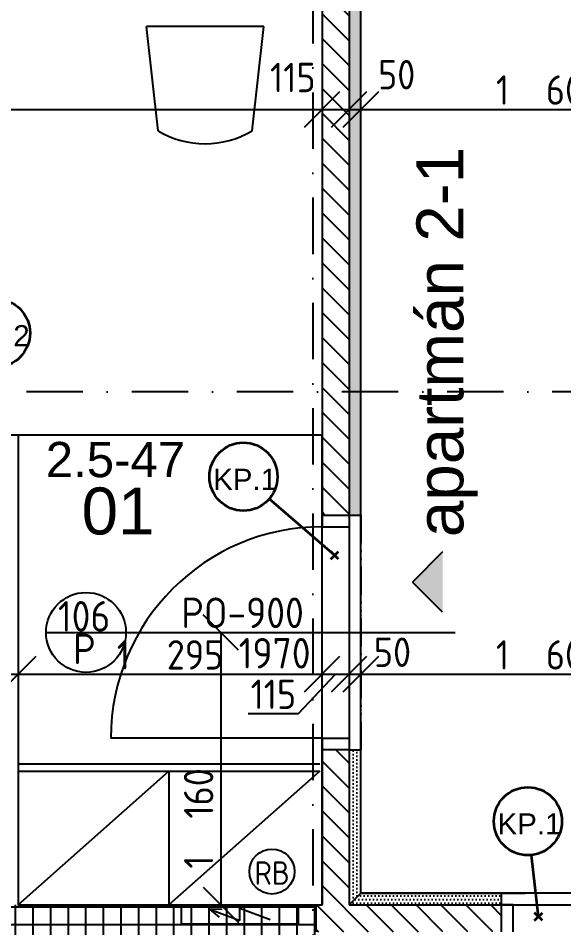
# Model space of a CAD drawing. Extents: x 4511820 to 5180432, y -1526536 to -944957.
# Drawn here: x 5146212 to 5148538, y -1210332 to -1206459 of the extents above; entities that cross this region are included whole.
import ezdxf

# ---------------------------------------------------------------- set-up
doc = ezdxf.new("R2010")
doc.units = 0
doc.header["$MEASUREMENT"] = 0
doc.linetypes.add('ACAD_ISO12W100', pattern=[22, 12, -3, 0.5, -3, 0.5, -3])
doc.linetypes.add('BODKOCIARKOVANA_3', pattern=[5.6, 3, -1.3, 0, -1.3])
doc.layers.get('0').update_dxf_attribs({"linetype": 'CONTINUOUS'})
doc.layers.get('Defpoints').update_dxf_attribs({"color": 61, "linetype": 'CONTINUOUS'})
for name, color, linetype in [('DVERE', 45, 'CONTINUOUS'), ('KÓTY', 4, 'CONTINUOUS'), ('MÚRY', 1, 'CONTINUOUS'), ('osi', 253, 'CONTINUOUS'), ('Plochy', 41, 'CONTINUOUS'), ('POPIS', 7, 'CONTINUOUS'), ('TENKÁ', 7, 'CONTINUOUS'), ('ZARIADENIE', 47, 'CONTINUOUS'), ('ZZ-elektro', 221, 'CONTINUOUS'), ('ŠRAFY', 82, 'CONTINUOUS')]:
    doc.layers.add(name, color=color, linetype=linetype)
doc.layers.add('preklady', color=74, linetype='CONTINUOUS', lineweight=35)
doc.styles.add('ARIAL', font='arial.ttf')
doc.styles.add('Style-Arial', font='arial.ttf')
doc.styles.add('STYLE1', font='isocp.shx')
doc.dimstyles.new('STANDARD-50', dxfattribs={"dimtxt": 125, "dimasz": 150, "dimexe": 10, "dimexo": 200, "dimgap": 20, "dimtad": 1, "dimdsep": 46, "dimlunit": 6, "dimtxsty": 'STYLE1', "dimblk1": 'OBLIQUE', "dimblk2": 'OBLIQUE', "dimsah": 1, "dimcen": 2.5, "dimse1": 1, "dimse2": 1, "dimadec": 0, "dimazin": 0, "dimtfac": 1, "dimtmove": 1, "dimatfit": 3, "dimldrblk": 'OBLIQUE', "dimfxl": 1, "dimtolj": 1, "dimtzin": 0, "dimarcsym": 0})
pattern_1 = [(135, (-2904913.184, 133592.89), (-53.0330086, -53.0330086), [])]

# ---------------------------------------------------------------- blocks, each defined once
blk = doc.blocks.new('_OBLIQUE')
at = {"color": 0, "linetype": 'ByBlock'}
blk.add_line((-0.5, -0.5), (0.5, 0.5), dxfattribs=at)
blk = doc.blocks.new('*D28371')
at = {"layer": 'Defpoints', "color": 0}
for p in [(5142982.5, -1206847.5), (5147507.5, -1206847.5), (5147507.5, -1206847.5)]:
    blk.add_point(p, dxfattribs=at)
at = {"layer": 'KÓTY', "color": 0, "lineweight": -2}
blk.add_line((5142982.5, -1206847.5), (5147507.5, -1206847.5), dxfattribs=at)
at = {"layer": 'KÓTY', "color": 0, "linetype": 'ByBlock', "lineweight": -2, "xscale": 150, "yscale": 150, "zscale": 150, "rotation": 180}
blk.add_blockref('_OBLIQUE', (5142982.5, -1206847.5), dxfattribs=at)
at = {"layer": 'KÓTY', "color": 0, "linetype": 'ByBlock', "lineweight": -2, "xscale": 150, "yscale": 150, "zscale": 150}
blk.add_blockref('_OBLIQUE', (5147507.5, -1206847.5), dxfattribs=at)
at = {"layer": 'KÓTY', "color": 0, "insert": (5145588, -1206745.5), "char_height": 125, "attachment_point": 5, "style": 'STYLE1'}
blk.add_mtext('\\A1;4ﾠ525', dxfattribs=at)
blk = doc.blocks.new('*D28372')
at = {"layer": 'Defpoints', "color": 0}
for p in [(5147507.5, -1206847.5), (5147622.5, -1206847.5), (5147622.5, -1206847.5)]:
    blk.add_point(p, dxfattribs=at)
at = {"layer": 'KÓTY', "color": 0, "lineweight": -2}
blk.add_line((5147507.5, -1206847.5), (5147622.5, -1206847.5), dxfattribs=at)
at = {"layer": 'KÓTY', "color": 0, "linetype": 'ByBlock', "lineweight": -2, "xscale": 150, "yscale": 150, "zscale": 150, "rotation": 180}
blk.add_blockref('_OBLIQUE', (5147507.5, -1206847.5), dxfattribs=at)
at = {"layer": 'KÓTY', "color": 0, "linetype": 'ByBlock', "lineweight": -2, "xscale": 150, "yscale": 150, "zscale": 150}
blk.add_blockref('_OBLIQUE', (5147622.5, -1206847.5), dxfattribs=at)
at = {"layer": 'KÓTY', "color": 0, "insert": (5147383, -1206711.5), "char_height": 125, "attachment_point": 5, "style": 'STYLE1'}
blk.add_mtext('\\A1;115', dxfattribs=at)
blk = doc.blocks.new('*D28373')
at = {"layer": 'Defpoints', "color": 0}
for p in [(5147622.5, -1206847.5), (5147672.5, -1206847.5), (5147672.5, -1206847.5)]:
    blk.add_point(p, dxfattribs=at)
at = {"layer": 'KÓTY', "color": 0, "lineweight": -2}
blk.add_line((5147622.5, -1206847.5), (5147672.5, -1206847.5), dxfattribs=at)
at = {"layer": 'KÓTY', "color": 0, "linetype": 'ByBlock', "lineweight": -2, "xscale": 150, "yscale": 150, "zscale": 150, "rotation": 180}
blk.add_blockref('_OBLIQUE', (5147622.5, -1206847.5), dxfattribs=at)
at = {"layer": 'KÓTY', "color": 0, "linetype": 'ByBlock', "lineweight": -2, "xscale": 150, "yscale": 150, "zscale": 150}
blk.add_blockref('_OBLIQUE', (5147672.5, -1206847.5), dxfattribs=at)
at = {"layer": 'KÓTY', "color": 0, "insert": (5147825.5, -1206699.5), "char_height": 125, "attachment_point": 5, "style": 'STYLE1'}
blk.add_mtext('\\A1;50', dxfattribs=at)
blk = doc.blocks.new('*D28374')
at = {"layer": 'Defpoints', "color": 0}
for p in [(5147672.5, -1206847.5), (5149272.5, -1206847.5), (5149272.5, -1206847.5)]:
    blk.add_point(p, dxfattribs=at)
at = {"layer": 'KÓTY', "color": 0, "lineweight": -2}
blk.add_line((5147672.5, -1206847.5), (5149272.5, -1206847.5), dxfattribs=at)
at = {"layer": 'KÓTY', "color": 0, "linetype": 'ByBlock', "lineweight": -2, "xscale": 150, "yscale": 150, "zscale": 150, "rotation": 180}
blk.add_blockref('_OBLIQUE', (5147672.5, -1206847.5), dxfattribs=at)
at = {"layer": 'KÓTY', "color": 0, "linetype": 'ByBlock', "lineweight": -2, "xscale": 150, "yscale": 150, "zscale": 150}
blk.add_blockref('_OBLIQUE', (5149272.5, -1206847.5), dxfattribs=at)
at = {"layer": 'KÓTY', "color": 0, "insert": (5148472.5, -1206765), "char_height": 125, "attachment_point": 5, "style": 'STYLE1'}
blk.add_mtext('\\A1;1ﾠ600', dxfattribs=at)
blk = doc.blocks.new('*D28418')
at = {"layer": 'Defpoints', "color": 0}
for p in [(5146212.5, -1209252.2), (5146097.5, -1209607.2), (5146212.5, -1209607.2)]:
    blk.add_point(p, dxfattribs=at)
at = {"layer": 'KÓTY', "color": 0, "lineweight": -2}
blk.add_line((5146097.5, -1209252.2), (5146212.5, -1209252.2), dxfattribs=at)
at = {"layer": 'KÓTY', "color": 0, "linetype": 'ByBlock', "lineweight": -2, "xscale": 150, "yscale": 150, "zscale": 150, "rotation": 180}
blk.add_blockref('_OBLIQUE', (5146097.5, -1209252.2), dxfattribs=at)
at = {"layer": 'KÓTY', "color": 0, "linetype": 'ByBlock', "lineweight": -2, "xscale": 150, "yscale": 150, "zscale": 150}
blk.add_blockref('_OBLIQUE', (5146212.5, -1209252.2), dxfattribs=at)
at = {"layer": 'KÓTY', "color": 0, "insert": (5145955.5, -1209134), "char_height": 125, "attachment_point": 5, "style": 'STYLE1'}
blk.add_mtext('\\A1;115', dxfattribs=at)
blk = doc.blocks.new('*D28420')
at = {"layer": 'Defpoints', "color": 0}
for p in [(5147507.5, -1209252.2), (5147622.5, -1209252.2), (5147622.5, -1209252.2)]:
    blk.add_point(p, dxfattribs=at)
at = {"layer": 'KÓTY', "color": 0, "lineweight": -2}
for p, q in [((5147407.5, -1209420), (5147565, -1209252.2)), ((5147507.5, -1209252.2), (5147622.5, -1209252.2)), ((5147192.5, -1209420), (5147407.5, -1209420))]:
    blk.add_line(p, q, dxfattribs=at)
at = {"layer": 'KÓTY', "color": 0, "linetype": 'ByBlock', "lineweight": -2, "xscale": 150, "yscale": 150, "zscale": 150, "rotation": 180}
blk.add_blockref('_OBLIQUE', (5147507.5, -1209252.2), dxfattribs=at)
at = {"layer": 'KÓTY', "color": 0, "linetype": 'ByBlock', "lineweight": -2, "xscale": 150, "yscale": 150, "zscale": 150}
blk.add_blockref('_OBLIQUE', (5147622.5, -1209252.2), dxfattribs=at)
at = {"layer": 'KÓTY', "color": 0, "insert": (5147300, -1209337.5), "char_height": 125, "attachment_point": 5, "style": 'STYLE1'}
blk.add_mtext('\\A1;115', dxfattribs=at)
blk = doc.blocks.new('*D28421')
at = {"layer": 'Defpoints', "color": 0}
for p in [(5147672.5, -1209202.2), (5147622.5, -1209252.2), (5147672.5, -1209252.2)]:
    blk.add_point(p, dxfattribs=at)
at = {"layer": 'KÓTY', "color": 0, "lineweight": -2}
blk.add_line((5147622.5, -1209252.2), (5147672.5, -1209252.2), dxfattribs=at)
at = {"layer": 'KÓTY', "color": 0, "linetype": 'ByBlock', "lineweight": -2, "xscale": 150, "yscale": 150, "zscale": 150, "rotation": 180}
blk.add_blockref('_OBLIQUE', (5147622.5, -1209252.2), dxfattribs=at)
at = {"layer": 'KÓTY', "color": 0, "linetype": 'ByBlock', "lineweight": -2, "xscale": 150, "yscale": 150, "zscale": 150}
blk.add_blockref('_OBLIQUE', (5147672.5, -1209252.2), dxfattribs=at)
at = {"layer": 'KÓTY', "color": 0, "insert": (5147807.5, -1209158.5), "char_height": 125, "attachment_point": 5, "style": 'STYLE1'}
blk.add_mtext('\\A1;50', dxfattribs=at)
blk = doc.blocks.new('*D28422')
at = {"layer": 'Defpoints', "color": 0}
for p in [(5147672.5, -1209202.2), (5149272.5, -1209202.2), (5149272.5, -1209252.2)]:
    blk.add_point(p, dxfattribs=at)
at = {"layer": 'KÓTY', "color": 0, "lineweight": -2}
blk.add_line((5147672.5, -1209252.2), (5149272.5, -1209252.2), dxfattribs=at)
at = {"layer": 'KÓTY', "color": 0, "linetype": 'ByBlock', "lineweight": -2, "xscale": 150, "yscale": 150, "zscale": 150, "rotation": 180}
blk.add_blockref('_OBLIQUE', (5147672.5, -1209252.2), dxfattribs=at)
at = {"layer": 'KÓTY', "color": 0, "linetype": 'ByBlock', "lineweight": -2, "xscale": 150, "yscale": 150, "zscale": 150}
blk.add_blockref('_OBLIQUE', (5149272.5, -1209252.2), dxfattribs=at)
at = {"layer": 'KÓTY', "color": 0, "insert": (5148472.5, -1209169.7), "char_height": 125, "attachment_point": 5, "style": 'STYLE1'}
blk.add_mtext('\\A1;1ﾠ600', dxfattribs=at)
blk = doc.blocks.new('*D31541')
at = {"layer": 'Defpoints', "color": 0}
for p in [(5147507.5, -1209252.2), (5147507.5, -1209252.2), (5146212.5, -1209607.2)]:
    blk.add_point(p, dxfattribs=at)
at = {"layer": 'KÓTY', "color": 0, "lineweight": -2}
blk.add_line((5146212.5, -1209252.2), (5147507.5, -1209252.2), dxfattribs=at)
at = {"layer": 'KÓTY', "color": 0, "linetype": 'ByBlock', "lineweight": -2, "xscale": 150, "yscale": 150, "zscale": 150, "rotation": 180}
blk.add_blockref('_OBLIQUE', (5146212.5, -1209252.2), dxfattribs=at)
at = {"layer": 'KÓTY', "color": 0, "linetype": 'ByBlock', "lineweight": -2, "xscale": 150, "yscale": 150, "zscale": 150}
blk.add_blockref('_OBLIQUE', (5147507.5, -1209252.2), dxfattribs=at)
at = {"layer": 'KÓTY', "color": 0, "insert": (5146860, -1209169.7), "char_height": 125, "attachment_point": 5, "style": 'STYLE1'}
blk.add_mtext('\\A1;1ﾠ295', dxfattribs=at)
blk = doc.blocks.new('*D31542')
at = {"layer": 'Defpoints', "color": 0}
for p in [(5146671.5, -1209074.2), (5146671.5, -1210234.2), (5147076, -1210234.2)]:
    blk.add_point(p, dxfattribs=at)
at = {"layer": 'KÓTY', "color": 0, "lineweight": -2}
blk.add_line((5147076, -1209074.2), (5147076, -1210234.2), dxfattribs=at)
at = {"layer": 'KÓTY', "color": 0, "linetype": 'ByBlock', "lineweight": -2, "xscale": 150, "yscale": 150, "zscale": 150}
for p, rotation in [((5147076, -1209074.2), 90), ((5147076, -1210234.2), 270)]:
    blk.add_blockref('_OBLIQUE', p, dxfattribs=dict(at, rotation=rotation))
at = {"layer": 'KÓTY', "color": 0, "insert": (5146981.5, -1209866), "char_height": 125, "attachment_point": 5, "rotation": 90, "style": 'STYLE1'}
blk.add_mtext('\\A1;1ﾠ160', dxfattribs=at)

msp = doc.modelspace()

# ---------------------------------------------------------------- hatches: boundary and pattern name
at = {"layer": 'TENKÁ'}
h = msp.add_hatch(color=256, dxfattribs=at)
h.dxf.hatch_style = 1
h.paths.add_polyline_path([(5148020.91, -1208731.316), (5148020.91, -1208988.136), (5147892.5, -1208859.726)])
at = {"layer": 'ŠRAFY', "ltscale": 0.25}
h = msp.add_hatch(dxfattribs=at)
h.set_pattern_fill('ANSI37', color=256, scale=600, angle=45)
h.set_pattern_definition([(90, (-3307273.674, 579782.7), (-75, 1e-14), []), (180, (-3307273.674, 579782.7), (-1e-14, -75), [])])
h.paths.add_polyline_path([(5147482.5, -1210349.226), (5147482.5, -1210234.226), (5146212.5, -1210234.226), (5146097.5, -1210234.226), (5145097.5, -1210234.226), (5144982.5, -1210234.226), (5142982.5, -1210234.226), (5142982.5, -1208499.226), (5142982.5, -1208384.226), (5142982.5, -1207374.226), (5142982.5, -1207234.226), (5142982.5, -1199614.226), (5142682.5, -1199614.226), (5142682.5, -1203649.226), (5142682.5, -1203764.226), (5142682.5, -1204764.226), (5142682.5, -1204879.226), (5142682.5, -1207129.226), (5142682.5, -1207244.226), (5142682.5, -1212534.226), (5142982.5, -1212534.226), (5142982.5, -1210534.226), (5147232.5, -1210534.226), (5147482.5, -1210534.226)])
h = msp.add_hatch(dxfattribs=at)
h.set_pattern_fill('ANSI31', color=256, scale=600, angle=90, style=0)
h.set_pattern_definition(pattern_1)
h.paths.add_polyline_path([(5147507.5, -1204324.226), (5147507.5, -1208574.226), (5147622.5, -1208574.226), (5147622.5, -1204324.226)])
at = {"layer": 'ŠRAFY'}
h = msp.add_hatch(dxfattribs=at)
h.set_pattern_fill('DOTS', color=256, scale=250, angle=90)
h.set_pattern_definition([(90, (0, -89070.035), (-15.625, 7.8125), [0, -15.625])])
h.paths.add_polyline_path([(5147672.5, -1208574.226), (5147672.5, -1204324.226), (5147622.5, -1204324.226), (5147622.5, -1208574.226)])
at = {"layer": 'ŠRAFY', "ltscale": 0.25}
h = msp.add_hatch(dxfattribs=at)
h.set_pattern_fill('ANSI31', color=256, scale=600, angle=90, style=0)
h.set_pattern_definition(pattern_1)
h.paths.add_polyline_path([(5147507.5, -1209574.226), (5147507.5, -1210234.226), (5147482.5, -1210234.226), (5147482.5, -1210349.226), (5148272.5, -1210349.226), (5148272.5, -1210234.226), (5147622.5, -1210234.226), (5147622.5, -1209574.226)])
at = {"layer": 'ŠRAFY'}
h = msp.add_hatch(dxfattribs=at)
h.set_pattern_fill('DOTS', color=256, scale=250, angle=90)
h.set_pattern_definition([(90, (0, -89070.035), (-15.625, 7.8125), [0, -15.625])])
h.paths.add_polyline_path([(5147672.5, -1210184.226), (5147672.5, -1209574.226), (5147622.5, -1209574.226), (5147622.5, -1210234.226)])
h = msp.add_hatch(dxfattribs=at)
h.set_pattern_fill('DOTS', color=256, scale=250)
h.set_pattern_definition([(0, (0, -89070.035), (7.8125, 15.625), [0, -15.625])])
h.paths.add_polyline_path([(5148272.5, -1210184.226), (5147672.5, -1210184.226), (5147622.5, -1210234.226), (5148272.5, -1210234.226)])

# ---------------------------------------------------------------- linework, layer by layer
at = {"layer": 'Defpoints'}
msp.add_line((5147672.5, -1210184.226), (5147622.5, -1210234.226), dxfattribs=at)
at = {"layer": 'DVERE'}
for p, q in [((5147507.5, -1209524.226), (5147507.5, -1208624.226)), ((5147622.5, -1208624.226), (5147622.5, -1209524.226)), ((5147507.5, -1209524.226), (5146607.5, -1209524.226)), ((5148322.5, -1210234.226), (5149222.5, -1210234.226))]:
    msp.add_line(p, q, dxfattribs=at)
at = {"layer": 'DVERE', "ltscale": 0.25}
for p, q in [((5146331.5, -1209074.226), (5146671.5, -1209074.226)), ((5146331.5, -1209074.226), (5146671.5, -1209074.226)), ((5146671.5, -1209074.226), (5148074.156, -1209074.226))]:
    msp.add_line(p, q, dxfattribs=at)
msp.add_circle((5146501.5, -1209074.226), 170, dxfattribs=at)
at = {"layer": 'DVERE'}
msp.add_arc((5147507.5, -1209524.226), 900, 90, 180, dxfattribs=at)
at = {"layer": 'MÚRY'}
for p, q in [((5147507.5, -1204324.226), (5147507.5, -1208624.226)), ((5147672.5, -1208574.226), (5147672.5, -1204324.226)), ((5147622.5, -1208574.226), (5147672.5, -1208574.226)), ((5147622.5, -1208574.226), (5147622.5, -1208624.226)), ((5147507.5, -1208624.226), (5147622.5, -1208624.226)), ((5147507.5, -1209524.226), (5147507.5, -1210234.226)), ((5147507.5, -1209524.226), (5147622.5, -1209524.226)), ((5147622.5, -1209524.226), (5147622.5, -1209574.226)), ((5147622.5, -1209574.226), (5147672.5, -1209574.226)), ((5147672.5, -1210184.226), (5147672.5, -1209574.226)), ((5147672.5, -1210184.226), (5148372.5, -1210184.226)), ((5148272.5, -1210234.226), (5148272.5, -1210184.226)), ((5148322.5, -1210234.226), (5148272.5, -1210234.226)), ((5148322.5, -1210349.226), (5148322.5, -1210234.226))]:
    msp.add_line(p, q, dxfattribs=at)
at = {"layer": 'MÚRY', "ltscale": 0.25}
msp.add_line((5146212.5, -1210234.226), (5147507.5, -1210234.226), dxfattribs=at)
at = {"layer": 'osi', "linetype": 'BODKOCIARKOVANA_3', "ltscale": 80}
for p, q in [((5147467.5, -1198261.132), (5147467.5, -1230189.035)), ((5157242.5, -1208049.226), (5093572.5, -1208049.226))]:
    msp.add_line(p, q, dxfattribs=at)
at = {"layer": 'Plochy'}
for points in [[(5142982.5, -1199614.226), (5145997.5, -1199614.226), (5145997.5, -1204324.226), (5147452.5, -1204324.226), (5147507.5, -1204324.226), (5147507.5, -1208234.226), (5145097.5, -1208234.226), (5145097.5, -1207234.226), (5142982.5, -1207234.226)], [(5147672.5, -1204324.226), (5149622.5, -1204324.226), (5149622.5, -1202674.226), (5150822.5, -1202674.226), (5150822.5, -1202954.226), (5151922.5, -1202954.226), (5151922.5, -1203114.226), (5152122.5, -1203114.226), (5152122.5, -1201564.226), (5153922.5, -1201564.226), (5153922.5, -1199614.226), (5155902.5, -1199614.226), (5155902.5, -1203894.226), (5153787.5, -1203894.226), (5153787.5, -1205894.226), (5150622.5, -1205894.226), (5150622.5, -1205779.226), (5149272.5, -1205779.226), (5149272.5, -1210184.226), (5147672.5, -1210184.226)], [(5147507.5, -1208234.226), (5146212.5, -1208234.226), (5146212.5, -1210234.226), (5147507.5, -1210234.226)]]:
    msp.add_lwpolyline(points, close=True, dxfattribs=at)
at = {"layer": 'preklady'}
for p, q in [((5147561.001, -1208745.535), (5147282.382, -1208505.644)), ((5147544.383, -1208762.152), (5147577.617, -1208728.918)), ((5147577.618, -1208762.152), (5147544.384, -1208728.918)), ((5148430.001, -1210284.535), (5148400.63, -1210022.135)), ((5148413.383, -1210301.152), (5148446.617, -1210267.918)), ((5148446.618, -1210301.152), (5148413.384, -1210267.918))]:
    msp.add_line(p, q, dxfattribs=at)
at = {"layer": 'preklady', "ltscale": 0.25}
for centre in [(5146118.215, -1207799.573), (5147172.5, -1208411.035), (5148384.5, -1209878.035)]:
    msp.add_circle(centre, 145, dxfattribs=at)
at = {"layer": 'TENKÁ'}
for p, q in [((5147622.5, -1204324.226), (5147622.5, -1208574.226)), ((5147507.5, -1208574.226), (5147622.5, -1208574.226)), ((5148020.91, -1208731.316), (5147892.5, -1208859.726)), ((5148020.91, -1208988.136), (5147892.5, -1208859.726)), ((5147622.5, -1209574.226), (5147507.5, -1209574.226)), ((5147622.5, -1209574.226), (5147622.5, -1210234.226)), ((5147482.5, -1210349.226), (5147482.5, -1210234.226)), ((5147622.5, -1210234.226), (5148372.5, -1210234.226)), ((5148272.5, -1210349.226), (5148272.5, -1210234.226))]:
    msp.add_line(p, q, dxfattribs=at)
at = {"layer": 'TENKÁ', "linetype": 'ACAD_ISO12W100', "ltscale": 10}
for p, q in [((5147672.5, -1208574.226), (5147672.5, -1209574.226)), ((5149272.5, -1210184.226), (5148272.5, -1210184.226))]:
    msp.add_line(p, q, dxfattribs=at)
at = {"layer": 'ZARIADENIE', "color": 45, "ltscale": 0.25}
for p, q in [((5146808.997, -1206937.962), (5146758.997, -1206493.835)), ((5147258.997, -1206493.835), (5146758.997, -1206493.835)), ((5147208.997, -1206937.962), (5147258.997, -1206493.835))]:
    msp.add_line(p, q, dxfattribs=at)
at = {"layer": 'ZARIADENIE'}
for p, q in [((5146212.5, -1209634.226), (5147497.5, -1209634.226)), ((5146212.5, -1209664.226), (5147497.5, -1209664.226)), ((5146212.5, -1210234.226), (5146855, -1209664.226)), ((5146855, -1209664.226), (5146855, -1210234.226)), ((5147497.5, -1209664.226), (5146855, -1210234.226))]:
    msp.add_line(p, q, dxfattribs=at)
at = {"layer": 'ZARIADENIE', "color": 45, "ltscale": 0.25}
msp.add_arc((5147008.997, -1206607.939), 385.896, 238.783386, 301.216614, dxfattribs=at)
at = {"layer": 'ZZ-elektro'}
for p, q in [((5146907.5, -1210234.226), (5146907.5, -1210314.226)), ((5147029.007, -1210252.825), (5147157.5, -1210301.109)), ((5147082.313, -1210254.148), (5147029.007, -1210252.825)), ((5147069.993, -1210286.934), (5147029.007, -1210252.825)), ((5147157.5, -1210301.109), (5147157.5, -1210247.396)), ((5147157.5, -1210247.396), (5147285.993, -1210295.68)), ((5147407.5, -1210314.226), (5147407.5, -1210234.226)), ((5146907.5, -1210314.226), (5147407.5, -1210314.226))]:
    msp.add_line(p, q, dxfattribs=at)
msp.add_circle((5147294.02, -1210092.226), 96, dxfattribs=at)

# ---------------------------------------------------------------- texts
at = {"layer": 'DVERE', "style": 'STYLE1'}
for s, p in [('106', (5146381.97, -1209070.726)), ('P', (5146446.47, -1209209.363))]:
    msp.add_text(s, height=130, dxfattribs=at).set_placement(p)
at = {"layer": 'POPIS', "color": 47, "ltscale": 0.25, "style": 'Style-Arial'}
msp.add_text('apartmán 2-1', height=200, rotation=90, dxfattribs=at).set_placement((5148109.572, -1208668.77))
at = {"layer": 'POPIS', "lineweight": 40, "ltscale": 0.25, "style": 'ARIAL'}
for s, height, p in [('2.5-47', 150, (5146329.911, -1208413.114)), ('01', 200, (5146482.811, -1208657.133))]:
    msp.add_text(s, height=height, dxfattribs=at).set_placement(p)
at = {"layer": 'preklady', "linetype": 'Continuous', "lineweight": 20, "style": 'ARIAL'}
for s, p in [('KP.2', (5145988.951, -1207855.829)), ('KP.1', (5147043.236, -1208467.291)), ('KP.1', (5148255.236, -1209934.291))]:
    msp.add_text(s, height=90, dxfattribs=at).set_placement(p)
at = {"layer": 'TENKÁ', "linetype": 'Continuous', "style": 'STYLE1'}
for s, p in [('PO-900', (5146907.68, -1209055.643)), ('1970', (5147152.311, -1209227.75))]:
    msp.add_text(s, height=130, dxfattribs=at).set_placement(p)
at = {"layer": 'ZZ-elektro', "style": 'STYLE1'}
msp.add_text('RB', height=100, dxfattribs=at).set_placement((5147219.392, -1210148.425))

# ---------------------------------------------------------------- dimensions: what is measured, and where the dimension line sits
at = {"layer": 'KÓTY'}
for base, p1, p2, picture, middle in [((5147622.5, -1206847.535), (5147507.5, -1206847.535), (5147622.5, -1206847.535), '*D28372', (5147383, -1206794.035)), ((5147672.5, -1206847.535), (5147622.5, -1206847.535), (5147672.5, -1206847.535), '*D28373', (5147825.5, -1206782.035)), ((5147507.5, -1206847.535), (5142982.5, -1206847.535), (5147507.5, -1206847.535), '*D28371', (5145588, -1206828.035)), ((5146212.5, -1209252.227), (5146097.5, -1209607.226), (5146212.5, -1209607.226), '*D28418', (5145955.5, -1209216.535)), ((5147672.5, -1209252.227), (5147622.5, -1209252.227), (5147672.5, -1209202.227), '*D28421', (5147807.5, -1209241.035)), ((5147622.5, -1209252.227), (5147507.5, -1209252.227), (5147622.5, -1209252.227), '*D28420', (5147387.5, -1209420.035))]:
    dim = msp.add_linear_dim(base=base, p1=p1, p2=p2, dimstyle='STANDARD-50', dxfattribs=at)
    dim.commit()
    dim.dimension.update_dxf_attribs({"geometry": picture, "text_midpoint": middle, "dimtype": 160})
for base, p1, p2, picture, middle in [((5149272.5, -1206847.535), (5147672.5, -1206847.535), (5149272.5, -1206847.535), '*D28374', (5148472.5, -1206764.992)), ((5147507.5, -1209252.227), (5146212.5, -1209607.226), (5147507.5, -1209252.227), '*D31541', (5146860, -1209169.685)), ((5149272.5, -1209252.227), (5147672.5, -1209202.227), (5149272.5, -1209202.227), '*D28422', (5148472.5, -1209169.685))]:
    dim = msp.add_linear_dim(base=base, p1=p1, p2=p2, dimstyle='STANDARD-50', dxfattribs=at)
    dim.commit()
    dim.dimension.update_dxf_attribs({"geometry": picture, "text_midpoint": middle})
dim = msp.add_linear_dim(base=(5147076, -1210234.226), p1=(5146671.5, -1209074.226), p2=(5146671.5, -1210234.226), angle=90, dimstyle='STANDARD-50', override={"dimtxsty": 'STYLE1', "dimldrblk": 'OBLIQUE'}, dxfattribs=at)
dim.commit()
dim.dimension.update_dxf_attribs({"geometry": '*D31542', "text_midpoint": (5147064, -1209866.035), "dimtype": 160})

doc.saveas('drawing.dxf')
